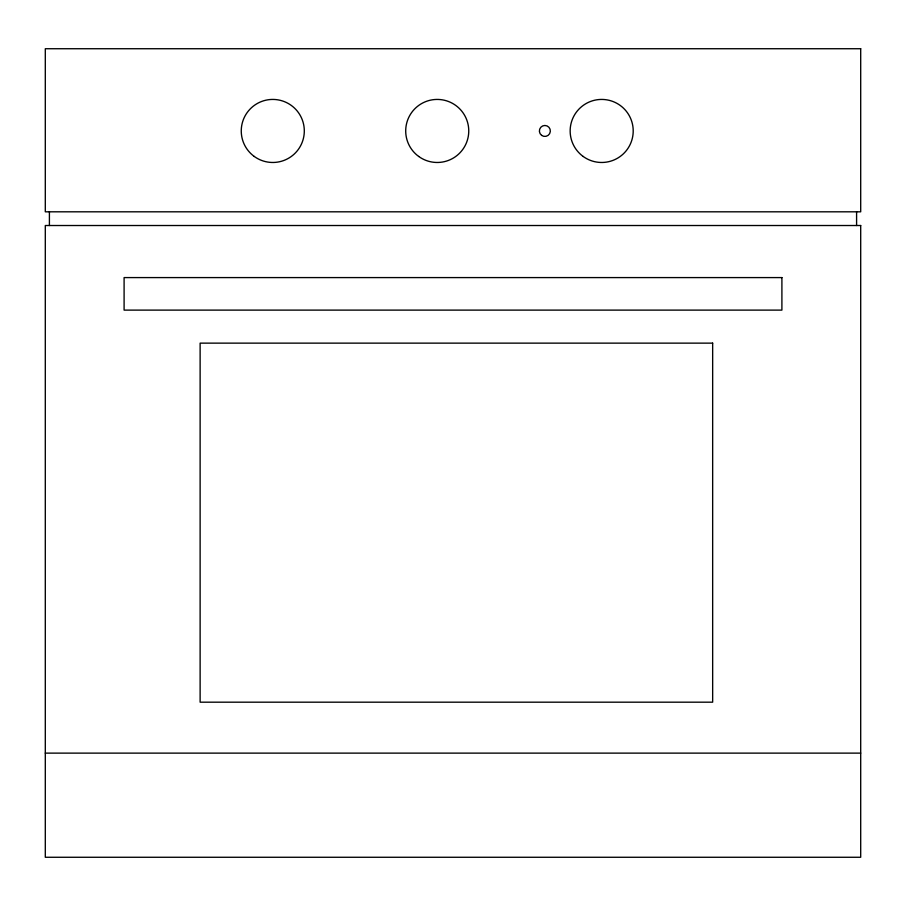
<?xml version="1.0" encoding="UTF-8"?>
<svg xmlns="http://www.w3.org/2000/svg" width="906" height="906" viewBox="0 0 906 906"><rect width="100%" height="100%" fill="white"/><g stroke="black" fill="none" stroke-linecap="round" stroke-linejoin="round"><path stroke-width="1.36" d="M45.3 753.124L860.7 753.124M856.589 211.811L856.589 225.515M49.411 211.811L49.411 225.515M860.7 48.731L45.3 48.731L45.3 211.811L860.7 211.811L860.7 48.731M860.7 225.515L45.3 225.515L45.3 857.269L860.7 857.269L860.7 225.515M781.901 277.587L124.099 277.587L124.099 310.112L781.901 310.112L781.901 277.587M712.66 343.136L200.124 343.136L200.124 702.184L712.66 702.184L712.66 343.136M254.258 156.455A31.517 31.517 0 0 0 304.133 134.247A31.517 31.517 0 0 0 259.965 102.152A31.517 31.517 0 0 0 254.258 156.455M418.708 156.455A31.517 31.517 0 0 0 468.583 134.247A31.517 31.517 0 0 0 424.416 102.152A31.517 31.517 0 0 0 418.708 156.455M583.158 156.455A31.517 31.517 0 0 0 633.034 134.247A31.517 31.517 0 0 0 588.866 102.152A31.517 31.517 0 0 0 583.158 156.455M541.641 135.39A5.481 5.481 0 0 0 550.316 131.529A5.481 5.481 0 0 0 542.637 125.945A5.481 5.481 0 0 0 541.641 135.39"/></g></svg>
